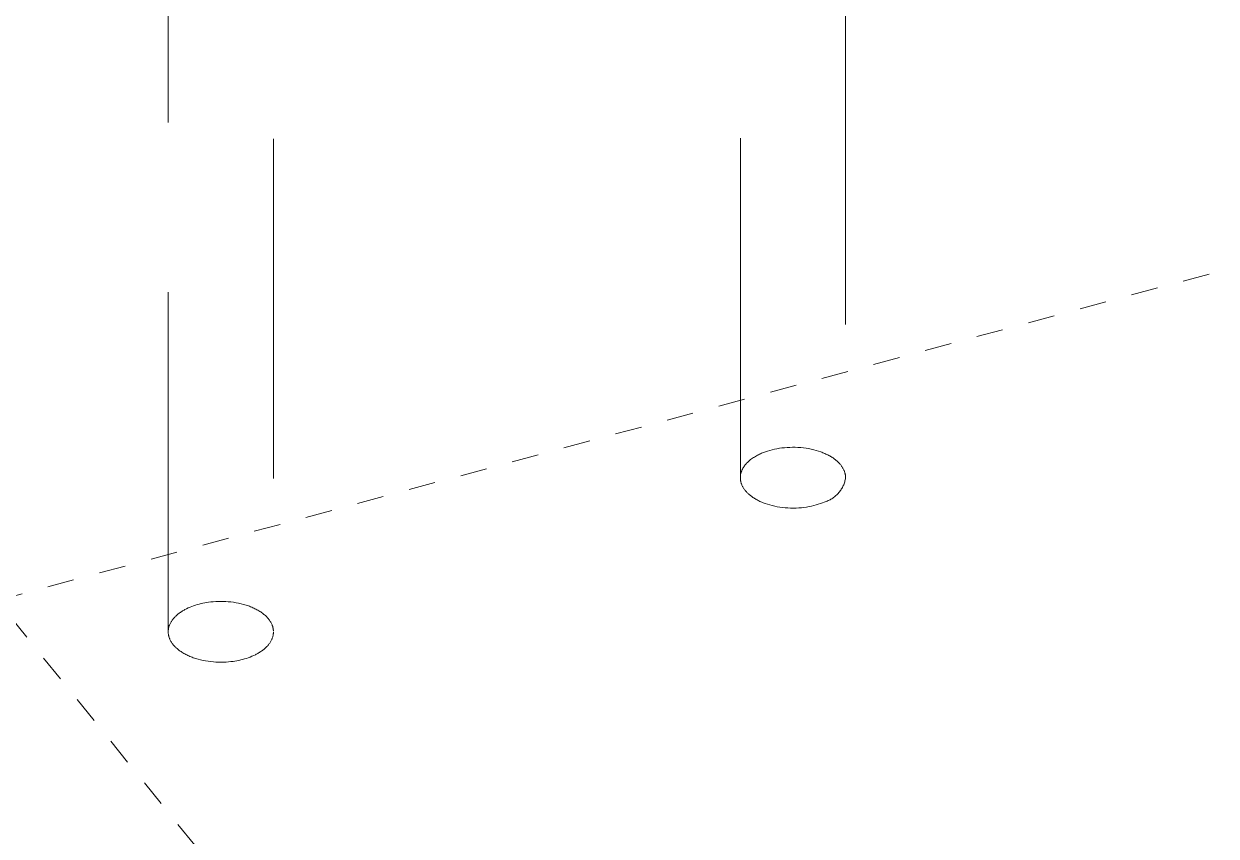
# Model space of a CAD drawing. Header units: inches. Extents: x -6 to 195, y -3 to 126.
# Drawn here: x 117.978 to 122.44, y 43.759 to 46.797 of the extents above; entities that cross this region are included whole.
import ezdxf

# ---------------------------------------------------------------- set-up
doc = ezdxf.new("R2010")
doc.units = ezdxf.units.IN
doc.linetypes.add('HIDDEN', pattern=[1.905, 1.27, -0.635])
doc.layers.add('ZANO_R_przerywana', color=250, linetype='HIDDEN', lineweight=0)

msp = doc.modelspace()

# ---------------------------------------------------------------- linework, layer by layer
at = {"layer": 'ZANO_R_przerywana'}
for p, q in [((120.65933, 45.09973), (120.65933, 48.95631)), ((121.05303, 48.84815), (121.05303, 45.09973)), ((118.51844, 44.52335), (118.51844, 48.27177)), ((118.91214, 48.27177), (118.91214, 44.52335)), ((120.74608, 45.19394), (120.7536, 45.19673)), ((120.7536, 45.19673), (120.76145, 45.19935)), ((120.76145, 45.19935), (120.76964, 45.20181)), ((120.76964, 45.20181), (120.77815, 45.20407)), ((120.77815, 45.20407), (120.78695, 45.20612)), ((120.78695, 45.20612), (120.79602, 45.20794)), ((120.79602, 45.20794), (120.80535, 45.20952)), ((120.80535, 45.20952), (120.8149, 45.21085)), ((120.8149, 45.21085), (120.82464, 45.21191)), ((120.82464, 45.21191), (120.83453, 45.21269)), ((120.83453, 45.21269), (120.84455, 45.21318)), ((120.84455, 45.21318), (120.85465, 45.21337)), ((120.85465, 45.21337), (120.8648, 45.21327)), ((120.8648, 45.21327), (120.87495, 45.21286)), ((120.87495, 45.21286), (120.88506, 45.21215)), ((120.88506, 45.21215), (120.8951, 45.21113)), ((120.8951, 45.21113), (120.90502, 45.20982)), ((120.90502, 45.20982), (120.91478, 45.20822)), ((120.91478, 45.20822), (120.92435, 45.20634)), ((120.92435, 45.20634), (120.93369, 45.2042)), ((120.93369, 45.2042), (120.94277, 45.20179)), ((120.94277, 45.20179), (120.95156, 45.19915)), ((120.95156, 45.19915), (120.96003, 45.19628)), ((120.96003, 45.19628), (120.96413, 45.19476)), ((120.68015, 45.1506), (120.68146, 45.15208)), ((120.68146, 45.15208), (120.68279, 45.15354)), ((120.68279, 45.15354), (120.68557, 45.15642)), ((120.68557, 45.15642), (120.68847, 45.15923)), ((120.68847, 45.15923), (120.69149, 45.16198)), ((120.69149, 45.16198), (120.69462, 45.16466)), ((120.69462, 45.16466), (120.69787, 45.16727)), ((120.69787, 45.16727), (120.70121, 45.16981)), ((120.70121, 45.16981), (120.70466, 45.17228)), ((120.70466, 45.17228), (120.70819, 45.17467)), ((120.70819, 45.17467), (120.71181, 45.17698)), ((120.71181, 45.17698), (120.7155, 45.17922)), ((120.7155, 45.17922), (120.71926, 45.18138)), ((120.71926, 45.18138), (120.72309, 45.18347)), ((120.72309, 45.18347), (120.72697, 45.18547)), ((120.72697, 45.18547), (120.73091, 45.1874)), ((120.73091, 45.1874), (120.73489, 45.18924)), ((120.73489, 45.18924), (120.73892, 45.19101)), ((120.73892, 45.19101), (120.74608, 45.19394)), ((120.96413, 45.19476), (120.96815, 45.1932)), ((120.96815, 45.1932), (120.97208, 45.19159)), ((120.97208, 45.19159), (120.97592, 45.18993)), ((120.97592, 45.18993), (120.97966, 45.18823)), ((120.97966, 45.18823), (120.98331, 45.1865)), ((120.98331, 45.1865), (120.98686, 45.18472)), ((120.98686, 45.18472), (120.99031, 45.18291)), ((120.99031, 45.18291), (120.99366, 45.18106)), ((120.99366, 45.18106), (120.99692, 45.17919)), ((120.99692, 45.17919), (121.00007, 45.17728)), ((121.00007, 45.17728), (121.00311, 45.17536)), ((121.00311, 45.17536), (121.00606, 45.1734)), ((121.00606, 45.1734), (121.00891, 45.17143)), ((121.00891, 45.17143), (121.01165, 45.16944)), ((121.01165, 45.16944), (121.01429, 45.16743)), ((121.01429, 45.16743), (121.01638, 45.16577)), ((121.01638, 45.16577), (121.01843, 45.16408)), ((121.01843, 45.16408), (121.02044, 45.16236)), ((121.02044, 45.16236), (121.02241, 45.1606)), ((121.02241, 45.1606), (121.02433, 45.15881)), ((121.02433, 45.15881), (121.02621, 45.15699)), ((121.02621, 45.15699), (121.02805, 45.15514)), ((121.02805, 45.15514), (121.02983, 45.15325)), ((121.02983, 45.15325), (121.03156, 45.15133)), ((121.03156, 45.15133), (121.03324, 45.14938)), ((120.65955, 45.10516), (120.65972, 45.10686)), ((120.65972, 45.10686), (120.65992, 45.10855)), ((120.65992, 45.10855), (120.66017, 45.11024)), ((120.66017, 45.11024), (120.66047, 45.11193)), ((120.66047, 45.11193), (120.66081, 45.11362)), ((120.66081, 45.11362), (120.66119, 45.11531)), ((120.66119, 45.11531), (120.66161, 45.11699)), ((120.66161, 45.11699), (120.66208, 45.11867)), ((120.66208, 45.11867), (120.6626, 45.12035)), ((120.6626, 45.12035), (120.66315, 45.12202)), ((120.66315, 45.12202), (120.66375, 45.12368)), ((120.66375, 45.12368), (120.66439, 45.12534)), ((120.66439, 45.12534), (120.66508, 45.12699)), ((120.66508, 45.12699), (120.6658, 45.12863)), ((120.6658, 45.12863), (120.66657, 45.13027)), ((120.66657, 45.13027), (120.66738, 45.1319)), ((120.66738, 45.1319), (120.66823, 45.13352)), ((120.66823, 45.13352), (120.66912, 45.13513)), ((120.66912, 45.13513), (120.67005, 45.13673)), ((120.67005, 45.13673), (120.67102, 45.13831)), ((120.67102, 45.13831), (120.67203, 45.13989)), ((120.67203, 45.13989), (120.67308, 45.14146)), ((120.67308, 45.14146), (120.67417, 45.14302)), ((120.67417, 45.14302), (120.67529, 45.14456)), ((120.67529, 45.14456), (120.67645, 45.14609)), ((120.67645, 45.14609), (120.67765, 45.14761)), ((120.67765, 45.14761), (120.67889, 45.14911)), ((120.67889, 45.14911), (120.68015, 45.1506)), ((121.03324, 45.14938), (121.03487, 45.14741)), ((121.03487, 45.14741), (121.03643, 45.1454)), ((121.03643, 45.1454), (121.03794, 45.14336)), ((121.03794, 45.14336), (121.03938, 45.1413)), ((121.03938, 45.1413), (121.04077, 45.13921)), ((121.04077, 45.13921), (121.04208, 45.13709)), ((121.04208, 45.13709), (121.04333, 45.13495)), ((121.04333, 45.13495), (121.04451, 45.13279)), ((121.04451, 45.13279), (121.04563, 45.1306)), ((121.04563, 45.1306), (121.04666, 45.12839)), ((121.04666, 45.12839), (121.04763, 45.12616)), ((121.04763, 45.12616), (121.04852, 45.12391)), ((121.04852, 45.12391), (121.04934, 45.12164)), ((121.04934, 45.12164), (121.05007, 45.11935)), ((121.05007, 45.11935), (121.05073, 45.11705)), ((121.05073, 45.11705), (121.0513, 45.11473)), ((121.0513, 45.11473), (121.0518, 45.1124)), ((121.0518, 45.1124), (121.05202, 45.11123)), ((121.05202, 45.11123), (121.05221, 45.11006)), ((121.05221, 45.11006), (121.05239, 45.10889)), ((121.05239, 45.10889), (121.05254, 45.10771)), ((121.05254, 45.10771), (121.05268, 45.10653)), ((120.65934, 45.09852), (120.65933, 45.09973)), ((120.65937, 45.09732), (120.65934, 45.09852)), ((120.65936, 45.10177), (120.65943, 45.10347)), ((120.65943, 45.09612), (120.65937, 45.09732)), ((120.65943, 45.10347), (120.65955, 45.10516)), ((120.6595, 45.09492), (120.65943, 45.09612)), ((120.6596, 45.09373), (120.6595, 45.09492)), ((120.65972, 45.09253), (120.6596, 45.09373)), ((120.65986, 45.09134), (120.65972, 45.09253)), ((120.66003, 45.09015), (120.65986, 45.09134)), ((120.66021, 45.08896), (120.66003, 45.09015)), ((120.66042, 45.08778), (120.66021, 45.08896)), ((120.66065, 45.0866), (120.66042, 45.08778)), ((120.66089, 45.08542), (120.66065, 45.0866)), ((120.66145, 45.08307), (120.66089, 45.08542)), ((120.66209, 45.08074), (120.66145, 45.08307)), ((120.66282, 45.07842), (120.66209, 45.08074)), ((120.66362, 45.07612), (120.66282, 45.07842)), ((120.6645, 45.07384), (120.66362, 45.07612)), ((120.66546, 45.07158), (120.6645, 45.07384)), ((120.6665, 45.06934), (120.66546, 45.07158)), ((120.6676, 45.06712), (120.6665, 45.06934)), ((120.66878, 45.06492), (120.6676, 45.06712)), ((120.67004, 45.06275), (120.66878, 45.06492)), ((120.67136, 45.06061), (120.67004, 45.06275)), ((121.04099, 45.06305), (121.0391, 45.05967)), ((121.04276, 45.06651), (121.04099, 45.06305)), ((121.04441, 45.07002), (121.04276, 45.06651)), ((121.04593, 45.07358), (121.04441, 45.07002)), ((121.04733, 45.0772), (121.04593, 45.07358)), ((121.04861, 45.08087), (121.04733, 45.0772)), ((121.04975, 45.08457), (121.04861, 45.08087)), ((121.05077, 45.08831), (121.04975, 45.08457)), ((121.05165, 45.09209), (121.05077, 45.08831)), ((121.05241, 45.0959), (121.05165, 45.09209)), ((121.05303, 45.09973), (121.05241, 45.0959)), ((121.05268, 45.10653), (121.05279, 45.10535)), ((121.05279, 45.10535), (121.05288, 45.10416)), ((121.05288, 45.10416), (121.05295, 45.10298)), ((121.05295, 45.10298), (121.053, 45.10179)), ((121.053, 45.10179), (121.05302, 45.10061)), ((120.67274, 45.05849), (120.67136, 45.06061)), ((120.6742, 45.0564), (120.67274, 45.05849)), ((120.67571, 45.05433), (120.6742, 45.0564)), ((120.67729, 45.0523), (120.67571, 45.05433)), ((120.67892, 45.05029), (120.67729, 45.0523)), ((120.68061, 45.04832), (120.67892, 45.05029)), ((120.68236, 45.04638), (120.68061, 45.04832)), ((120.68416, 45.04447), (120.68236, 45.04638)), ((120.68601, 45.04259), (120.68416, 45.04447)), ((120.68791, 45.04074), (120.68601, 45.04259)), ((120.68986, 45.03893), (120.68791, 45.04074)), ((120.69185, 45.03715), (120.68986, 45.03893)), ((120.69388, 45.03541), (120.69185, 45.03715)), ((120.69595, 45.0337), (120.69388, 45.03541)), ((120.69807, 45.03202), (120.69595, 45.0337)), ((120.70071, 45.03001), (120.69807, 45.03202)), ((120.70345, 45.02802), (120.70071, 45.03001)), ((120.7063, 45.02605), (120.70345, 45.02802)), ((120.70924, 45.02409), (120.7063, 45.02605)), ((120.71229, 45.02217), (120.70924, 45.02409)), ((120.71544, 45.02026), (120.71229, 45.02217)), ((120.71869, 45.01839), (120.71544, 45.02026)), ((120.72204, 45.01654), (120.71869, 45.01839)), ((120.99837, 45.01903), (120.99498, 45.01715)), ((121.0017, 45.02103), (120.99837, 45.01903)), ((121.00495, 45.02314), (121.0017, 45.02103)), ((121.00813, 45.02537), (121.00495, 45.02314)), ((121.01123, 45.0277), (121.00813, 45.02537)), ((121.01424, 45.03014), (121.01123, 45.0277)), ((121.01717, 45.03268), (121.01424, 45.03014)), ((121.02001, 45.03532), (121.01717, 45.03268)), ((121.02276, 45.03806), (121.02001, 45.03532)), ((121.02541, 45.0409), (121.02276, 45.03806)), ((121.02796, 45.04382), (121.02541, 45.0409)), ((121.0304, 45.04683), (121.02796, 45.04382)), ((121.03274, 45.04992), (121.0304, 45.04683)), ((121.03497, 45.0531), (121.03274, 45.04992)), ((121.03709, 45.05635), (121.03497, 45.0531)), ((121.0391, 45.05967), (121.03709, 45.05635)), ((120.72549, 45.01473), (120.72204, 45.01654)), ((120.72904, 45.01296), (120.72549, 45.01473)), ((120.73269, 45.01122), (120.72904, 45.01296)), ((120.73643, 45.00952), (120.73269, 45.01122)), ((120.74027, 45.00786), (120.73643, 45.00952)), ((120.7442, 45.00625), (120.74027, 45.00786)), ((120.74822, 45.00469), (120.7442, 45.00625)), ((120.75233, 45.00317), (120.74822, 45.00469)), ((120.7608, 45.0003), (120.75233, 45.00317)), ((120.76959, 44.99766), (120.7608, 45.0003)), ((120.77867, 44.99526), (120.76959, 44.99766)), ((120.78801, 44.99311), (120.77867, 44.99526)), ((120.79758, 44.99123), (120.78801, 44.99311)), ((120.80734, 44.98963), (120.79758, 44.99123)), ((120.81726, 44.98832), (120.80734, 44.98963)), ((120.82729, 44.9873), (120.81726, 44.98832)), ((120.83741, 44.98659), (120.82729, 44.9873)), ((120.84756, 44.98618), (120.83741, 44.98659)), ((120.8577, 44.98608), (120.84756, 44.98618)), ((120.86781, 44.98627), (120.8577, 44.98608)), ((120.87782, 44.98676), (120.86781, 44.98627)), ((120.88772, 44.98754), (120.87782, 44.98676)), ((120.89746, 44.9886), (120.88772, 44.98754)), ((120.90701, 44.98993), (120.89746, 44.9886)), ((120.91633, 44.99151), (120.90701, 44.98993)), ((120.92541, 44.99333), (120.91633, 44.99151)), ((120.93421, 44.99538), (120.92541, 44.99333)), ((120.94271, 44.99764), (120.93421, 44.99538)), ((120.9509, 45.0001), (120.94271, 44.99764)), ((120.95876, 45.00272), (120.9509, 45.0001)), ((120.96628, 45.00551), (120.95876, 45.00272)), ((120.97344, 45.00844), (120.96628, 45.00551)), ((120.97715, 45.00958), (120.97344, 45.00844)), ((120.98082, 45.01084), (120.97715, 45.00958)), ((120.98444, 45.01223), (120.98082, 45.01084)), ((120.98801, 45.01375), (120.98444, 45.01223)), ((120.99152, 45.01539), (120.98801, 45.01375)), ((120.99498, 45.01715), (120.99152, 45.01539)), ((118.60004, 44.61549), (118.60669, 44.61814)), ((118.60669, 44.61814), (118.61346, 44.62061)), ((118.61346, 44.62061), (118.62032, 44.6229)), ((118.62032, 44.6229), (118.62727, 44.62501)), ((118.62727, 44.62501), (118.63428, 44.62693)), ((118.63428, 44.62693), (118.64132, 44.62867)), ((118.64132, 44.62867), (118.64839, 44.63024)), ((118.64839, 44.63024), (118.65546, 44.63163)), ((118.65546, 44.63163), (118.66252, 44.63284)), ((118.66252, 44.63284), (118.66955, 44.63389)), ((118.66955, 44.63389), (118.67813, 44.63496)), ((118.67813, 44.63496), (118.68694, 44.63582)), ((118.68694, 44.63582), (118.69595, 44.63645)), ((118.69595, 44.63645), (118.70515, 44.63685)), ((118.70515, 44.63685), (118.71451, 44.637)), ((118.71451, 44.637), (118.724, 44.63689)), ((118.724, 44.63689), (118.73358, 44.63651)), ((118.73358, 44.63651), (118.74323, 44.63585)), ((118.74323, 44.63585), (118.75292, 44.63491)), ((118.75292, 44.63491), (118.76259, 44.63367)), ((118.76259, 44.63367), (118.77223, 44.63214)), ((118.77223, 44.63214), (118.78177, 44.63032)), ((118.78177, 44.63032), (118.7912, 44.62821)), ((118.7912, 44.62821), (118.80046, 44.62582)), ((118.80046, 44.62582), (118.80951, 44.62314)), ((118.80951, 44.62314), (118.81395, 44.6217)), ((118.81395, 44.6217), (118.81833, 44.62019)), ((118.81833, 44.62019), (118.82264, 44.61862)), ((118.82264, 44.61862), (118.82687, 44.61698)), ((118.82687, 44.61698), (118.83103, 44.61528)), ((118.53513, 44.56915), (118.53687, 44.57136)), ((118.53687, 44.57136), (118.53869, 44.57355)), ((118.53869, 44.57355), (118.54059, 44.57572)), ((118.54059, 44.57572), (118.54257, 44.57787)), ((118.54257, 44.57787), (118.54463, 44.57999)), ((118.54463, 44.57999), (118.54678, 44.58209)), ((118.54678, 44.58209), (118.549, 44.58416)), ((118.549, 44.58416), (118.55129, 44.58621)), ((118.55129, 44.58621), (118.55366, 44.58822)), ((118.55366, 44.58822), (118.5561, 44.59021)), ((118.5561, 44.59021), (118.55862, 44.59216)), ((118.55862, 44.59216), (118.5612, 44.59407)), ((118.5612, 44.59407), (118.56385, 44.59596)), ((118.56385, 44.59596), (118.56657, 44.5978)), ((118.56657, 44.5978), (118.56934, 44.59961)), ((118.56934, 44.59961), (118.57218, 44.60139)), ((118.57218, 44.60139), (118.57508, 44.60312)), ((118.57508, 44.60312), (118.57803, 44.60481)), ((118.57803, 44.60481), (118.58103, 44.60646)), ((118.58103, 44.60646), (118.58719, 44.60964)), ((118.58719, 44.60964), (118.59353, 44.61265)), ((118.59353, 44.61265), (118.60004, 44.61549)), ((118.83103, 44.61528), (118.8351, 44.61353)), ((118.8351, 44.61353), (118.83909, 44.61171)), ((118.83909, 44.61171), (118.84299, 44.60984)), ((118.84299, 44.60984), (118.8468, 44.60792)), ((118.8468, 44.60792), (118.85051, 44.60594)), ((118.85051, 44.60594), (118.85413, 44.60392)), ((118.85413, 44.60392), (118.85764, 44.60185)), ((118.85764, 44.60185), (118.86105, 44.59974)), ((118.86105, 44.59974), (118.86435, 44.59758)), ((118.86435, 44.59758), (118.86755, 44.59539)), ((118.86755, 44.59539), (118.87064, 44.59316)), ((118.87064, 44.59316), (118.87361, 44.59089)), ((118.87361, 44.59089), (118.87647, 44.5886)), ((118.87647, 44.5886), (118.87922, 44.58627)), ((118.87922, 44.58627), (118.88185, 44.58392)), ((118.88185, 44.58392), (118.88437, 44.58155)), ((118.88437, 44.58155), (118.88678, 44.57916)), ((118.88678, 44.57916), (118.88906, 44.57675)), ((118.88906, 44.57675), (118.89124, 44.57432)), ((118.89124, 44.57432), (118.89329, 44.57188)), ((118.89329, 44.57188), (118.89523, 44.56943)), ((118.51848, 44.52563), (118.5186, 44.5279)), ((118.5186, 44.5279), (118.5188, 44.53018)), ((118.5188, 44.53018), (118.51908, 44.53248)), ((118.51908, 44.53248), (118.51944, 44.53478)), ((118.51944, 44.53478), (118.51989, 44.53708)), ((118.51989, 44.53708), (118.52041, 44.53939)), ((118.52041, 44.53939), (118.52103, 44.54171)), ((118.52103, 44.54171), (118.52173, 44.54402)), ((118.52173, 44.54402), (118.52251, 44.54634)), ((118.52251, 44.54634), (118.52338, 44.54865)), ((118.52338, 44.54865), (118.52434, 44.55096)), ((118.52434, 44.55096), (118.52539, 44.55327)), ((118.52539, 44.55327), (118.52652, 44.55557)), ((118.52652, 44.55557), (118.52774, 44.55786)), ((118.52774, 44.55786), (118.52904, 44.56015)), ((118.52904, 44.56015), (118.53044, 44.56242)), ((118.53044, 44.56242), (118.53192, 44.56468)), ((118.53192, 44.56468), (118.53348, 44.56692)), ((118.53348, 44.56692), (118.53513, 44.56915)), ((118.89523, 44.56943), (118.89706, 44.56698)), ((118.89706, 44.56698), (118.89878, 44.56452)), ((118.89878, 44.56452), (118.90038, 44.56205)), ((118.90038, 44.56205), (118.90187, 44.55959)), ((118.90187, 44.55959), (118.90325, 44.55712)), ((118.90325, 44.55712), (118.90452, 44.55466)), ((118.90452, 44.55466), (118.90569, 44.55221)), ((118.90569, 44.55221), (118.90675, 44.54976)), ((118.90675, 44.54976), (118.90732, 44.54838)), ((118.90732, 44.54838), (118.90785, 44.54698)), ((118.90785, 44.54698), (118.90835, 44.54558)), ((118.90835, 44.54558), (118.90883, 44.54415)), ((118.90883, 44.54415), (118.90927, 44.54272)), ((118.90927, 44.54272), (118.90968, 44.54128)), ((118.90968, 44.54128), (118.91007, 44.53983)), ((118.91007, 44.53983), (118.91042, 44.53837)), ((118.91042, 44.53837), (118.91074, 44.5369)), ((118.91074, 44.5369), (118.91102, 44.53543)), ((118.91102, 44.53543), (118.91128, 44.53395)), ((118.91128, 44.53395), (118.9115, 44.53247)), ((118.9115, 44.53247), (118.91169, 44.53098)), ((118.91169, 44.53098), (118.91185, 44.52949)), ((118.91185, 44.52949), (118.91197, 44.528)), ((118.91197, 44.528), (118.91207, 44.52652)), ((118.51847, 44.52166), (118.51844, 44.52335)), ((118.51854, 44.51997), (118.51847, 44.52166)), ((118.51865, 44.51829), (118.51854, 44.51997)), ((118.5188, 44.5166), (118.51865, 44.51829)), ((118.519, 44.51491), (118.5188, 44.5166)), ((118.51923, 44.51323), (118.519, 44.51491)), ((118.51951, 44.51155), (118.51923, 44.51323)), ((118.51983, 44.50988), (118.51951, 44.51155)), ((118.52019, 44.50822), (118.51983, 44.50988)), ((118.52059, 44.50656), (118.52019, 44.50822)), ((118.52104, 44.50492), (118.52059, 44.50656)), ((118.52152, 44.50329), (118.52104, 44.50492)), ((118.52204, 44.50168), (118.52152, 44.50329)), ((118.5226, 44.50008), (118.52204, 44.50168)), ((118.5232, 44.4985), (118.5226, 44.50008)), ((118.52383, 44.49694), (118.5232, 44.4985)), ((118.52489, 44.49449), (118.52383, 44.49694)), ((118.52606, 44.49204), (118.52489, 44.49449)), ((118.52734, 44.48958), (118.52606, 44.49204)), ((118.52872, 44.48711), (118.52734, 44.48958)), ((118.53021, 44.48465), (118.52872, 44.48711)), ((118.53181, 44.48218), (118.53021, 44.48465)), ((118.53352, 44.47972), (118.53181, 44.48218)), ((118.89977, 44.48369), (118.89824, 44.4814)), ((118.90121, 44.486), (118.89977, 44.48369)), ((118.90256, 44.48831), (118.90121, 44.486)), ((118.90381, 44.49064), (118.90256, 44.48831)), ((118.90498, 44.49297), (118.90381, 44.49064)), ((118.90606, 44.49531), (118.90498, 44.49297)), ((118.90705, 44.49766), (118.90606, 44.49531)), ((118.90795, 44.50001), (118.90705, 44.49766)), ((118.90876, 44.50236), (118.90795, 44.50001)), ((118.90948, 44.50471), (118.90876, 44.50236)), ((118.91011, 44.50707), (118.90948, 44.50471)), ((118.91066, 44.50941), (118.91011, 44.50707)), ((118.9109, 44.51058), (118.91066, 44.50941)), ((118.91112, 44.51176), (118.9109, 44.51058)), ((118.91131, 44.51292), (118.91112, 44.51176)), ((118.91149, 44.51409), (118.91131, 44.51292)), ((118.91164, 44.51526), (118.91149, 44.51409)), ((118.91178, 44.51642), (118.91164, 44.51526)), ((118.91189, 44.51758), (118.91178, 44.51642)), ((118.91198, 44.51874), (118.91189, 44.51758)), ((118.91205, 44.5199), (118.91198, 44.51874)), ((118.9121, 44.52105), (118.91205, 44.5199)), ((118.91213, 44.5222), (118.9121, 44.52105)), ((118.91214, 44.52335), (118.91213, 44.5222)), ((118.53535, 44.47727), (118.53352, 44.47972)), ((118.53729, 44.47482), (118.53535, 44.47727)), ((118.53935, 44.47238), (118.53729, 44.47482)), ((118.54152, 44.46995), (118.53935, 44.47238)), ((118.54381, 44.46754), (118.54152, 44.46995)), ((118.54621, 44.46515), (118.54381, 44.46754)), ((118.54873, 44.46278), (118.54621, 44.46515)), ((118.55137, 44.46043), (118.54873, 44.46278)), ((118.55411, 44.4581), (118.55137, 44.46043)), ((118.55698, 44.45581), (118.55411, 44.4581)), ((118.55995, 44.45354), (118.55698, 44.45581)), ((118.56304, 44.45131), (118.55995, 44.45354)), ((118.56623, 44.44912), (118.56304, 44.45131)), ((118.56954, 44.44696), (118.56623, 44.44912)), ((118.57295, 44.44485), (118.56954, 44.44696)), ((118.57646, 44.44278), (118.57295, 44.44485)), ((118.58007, 44.44076), (118.57646, 44.44278)), ((118.58379, 44.43878), (118.58007, 44.44076)), ((118.58759, 44.43686), (118.58379, 44.43878)), ((118.84457, 44.43764), (118.83816, 44.43455)), ((118.84771, 44.43925), (118.84457, 44.43764)), ((118.85079, 44.44091), (118.84771, 44.43925)), ((118.85382, 44.4426), (118.85079, 44.44091)), ((118.85679, 44.44434), (118.85382, 44.4426)), ((118.85971, 44.44612), (118.85679, 44.44434)), ((118.86256, 44.44794), (118.85971, 44.44612)), ((118.86535, 44.44979), (118.86256, 44.44794)), ((118.86808, 44.45169), (118.86535, 44.44979)), ((118.87073, 44.45362), (118.86808, 44.45169)), ((118.87332, 44.45558), (118.87073, 44.45362)), ((118.87584, 44.45758), (118.87332, 44.45558)), ((118.87828, 44.45961), (118.87584, 44.45758)), ((118.88064, 44.46168), (118.87828, 44.45961)), ((118.88293, 44.46377), (118.88064, 44.46168)), ((118.88513, 44.46589), (118.88293, 44.46377)), ((118.88726, 44.46804), (118.88513, 44.46589)), ((118.8893, 44.47021), (118.88726, 44.46804)), ((118.89126, 44.47241), (118.8893, 44.47021)), ((118.89314, 44.47463), (118.89126, 44.47241)), ((118.89493, 44.47687), (118.89314, 44.47463)), ((118.89663, 44.47913), (118.89493, 44.47687)), ((118.89824, 44.4814), (118.89663, 44.47913)), ((118.5915, 44.43499), (118.58759, 44.43686)), ((118.59549, 44.43317), (118.5915, 44.43499)), ((118.59956, 44.43142), (118.59549, 44.43317)), ((118.60372, 44.42972), (118.59956, 44.43142)), ((118.60795, 44.42808), (118.60372, 44.42972)), ((118.61226, 44.42651), (118.60795, 44.42808)), ((118.61663, 44.425), (118.61226, 44.42651)), ((118.62107, 44.42356), (118.61663, 44.425)), ((118.63013, 44.42088), (118.62107, 44.42356)), ((118.63939, 44.41849), (118.63013, 44.42088)), ((118.64881, 44.41638), (118.63939, 44.41849)), ((118.65836, 44.41456), (118.64881, 44.41638)), ((118.66799, 44.41303), (118.65836, 44.41456)), ((118.67767, 44.41179), (118.66799, 44.41303)), ((118.68735, 44.41085), (118.67767, 44.41179)), ((118.697, 44.41019), (118.68735, 44.41085)), ((118.70659, 44.40981), (118.697, 44.41019)), ((118.71608, 44.4097), (118.70659, 44.40981)), ((118.72544, 44.40985), (118.71608, 44.4097)), ((118.73464, 44.41025), (118.72544, 44.40985)), ((118.74365, 44.41088), (118.73464, 44.41025)), ((118.75246, 44.41174), (118.74365, 44.41088)), ((118.76104, 44.41281), (118.75246, 44.41174)), ((118.76818, 44.41388), (118.76104, 44.41281)), ((118.77535, 44.41512), (118.76818, 44.41388)), ((118.78253, 44.41653), (118.77535, 44.41512)), ((118.78971, 44.41813), (118.78253, 44.41653)), ((118.79686, 44.41991), (118.78971, 44.41813)), ((118.80397, 44.42188), (118.79686, 44.41991)), ((118.81102, 44.42404), (118.80397, 44.42188)), ((118.81799, 44.42639), (118.81102, 44.42404)), ((118.82485, 44.42893), (118.81799, 44.42639)), ((118.83158, 44.43165), (118.82485, 44.42893)), ((118.83816, 44.43455), (118.83158, 44.43165))]:
    msp.add_line(p, q, dxfattribs=at)
at = {"layer": 'ZANO_R_przerywana', "ltscale": 0.05}
for p, q in [((117.48857, 44.53528), (126.40892, 46.93685)), ((126.40892, 34.07863), (116.42581, 46.43903))]:
    msp.add_line(p, q, dxfattribs=at)

doc.saveas('drawing.dxf')
